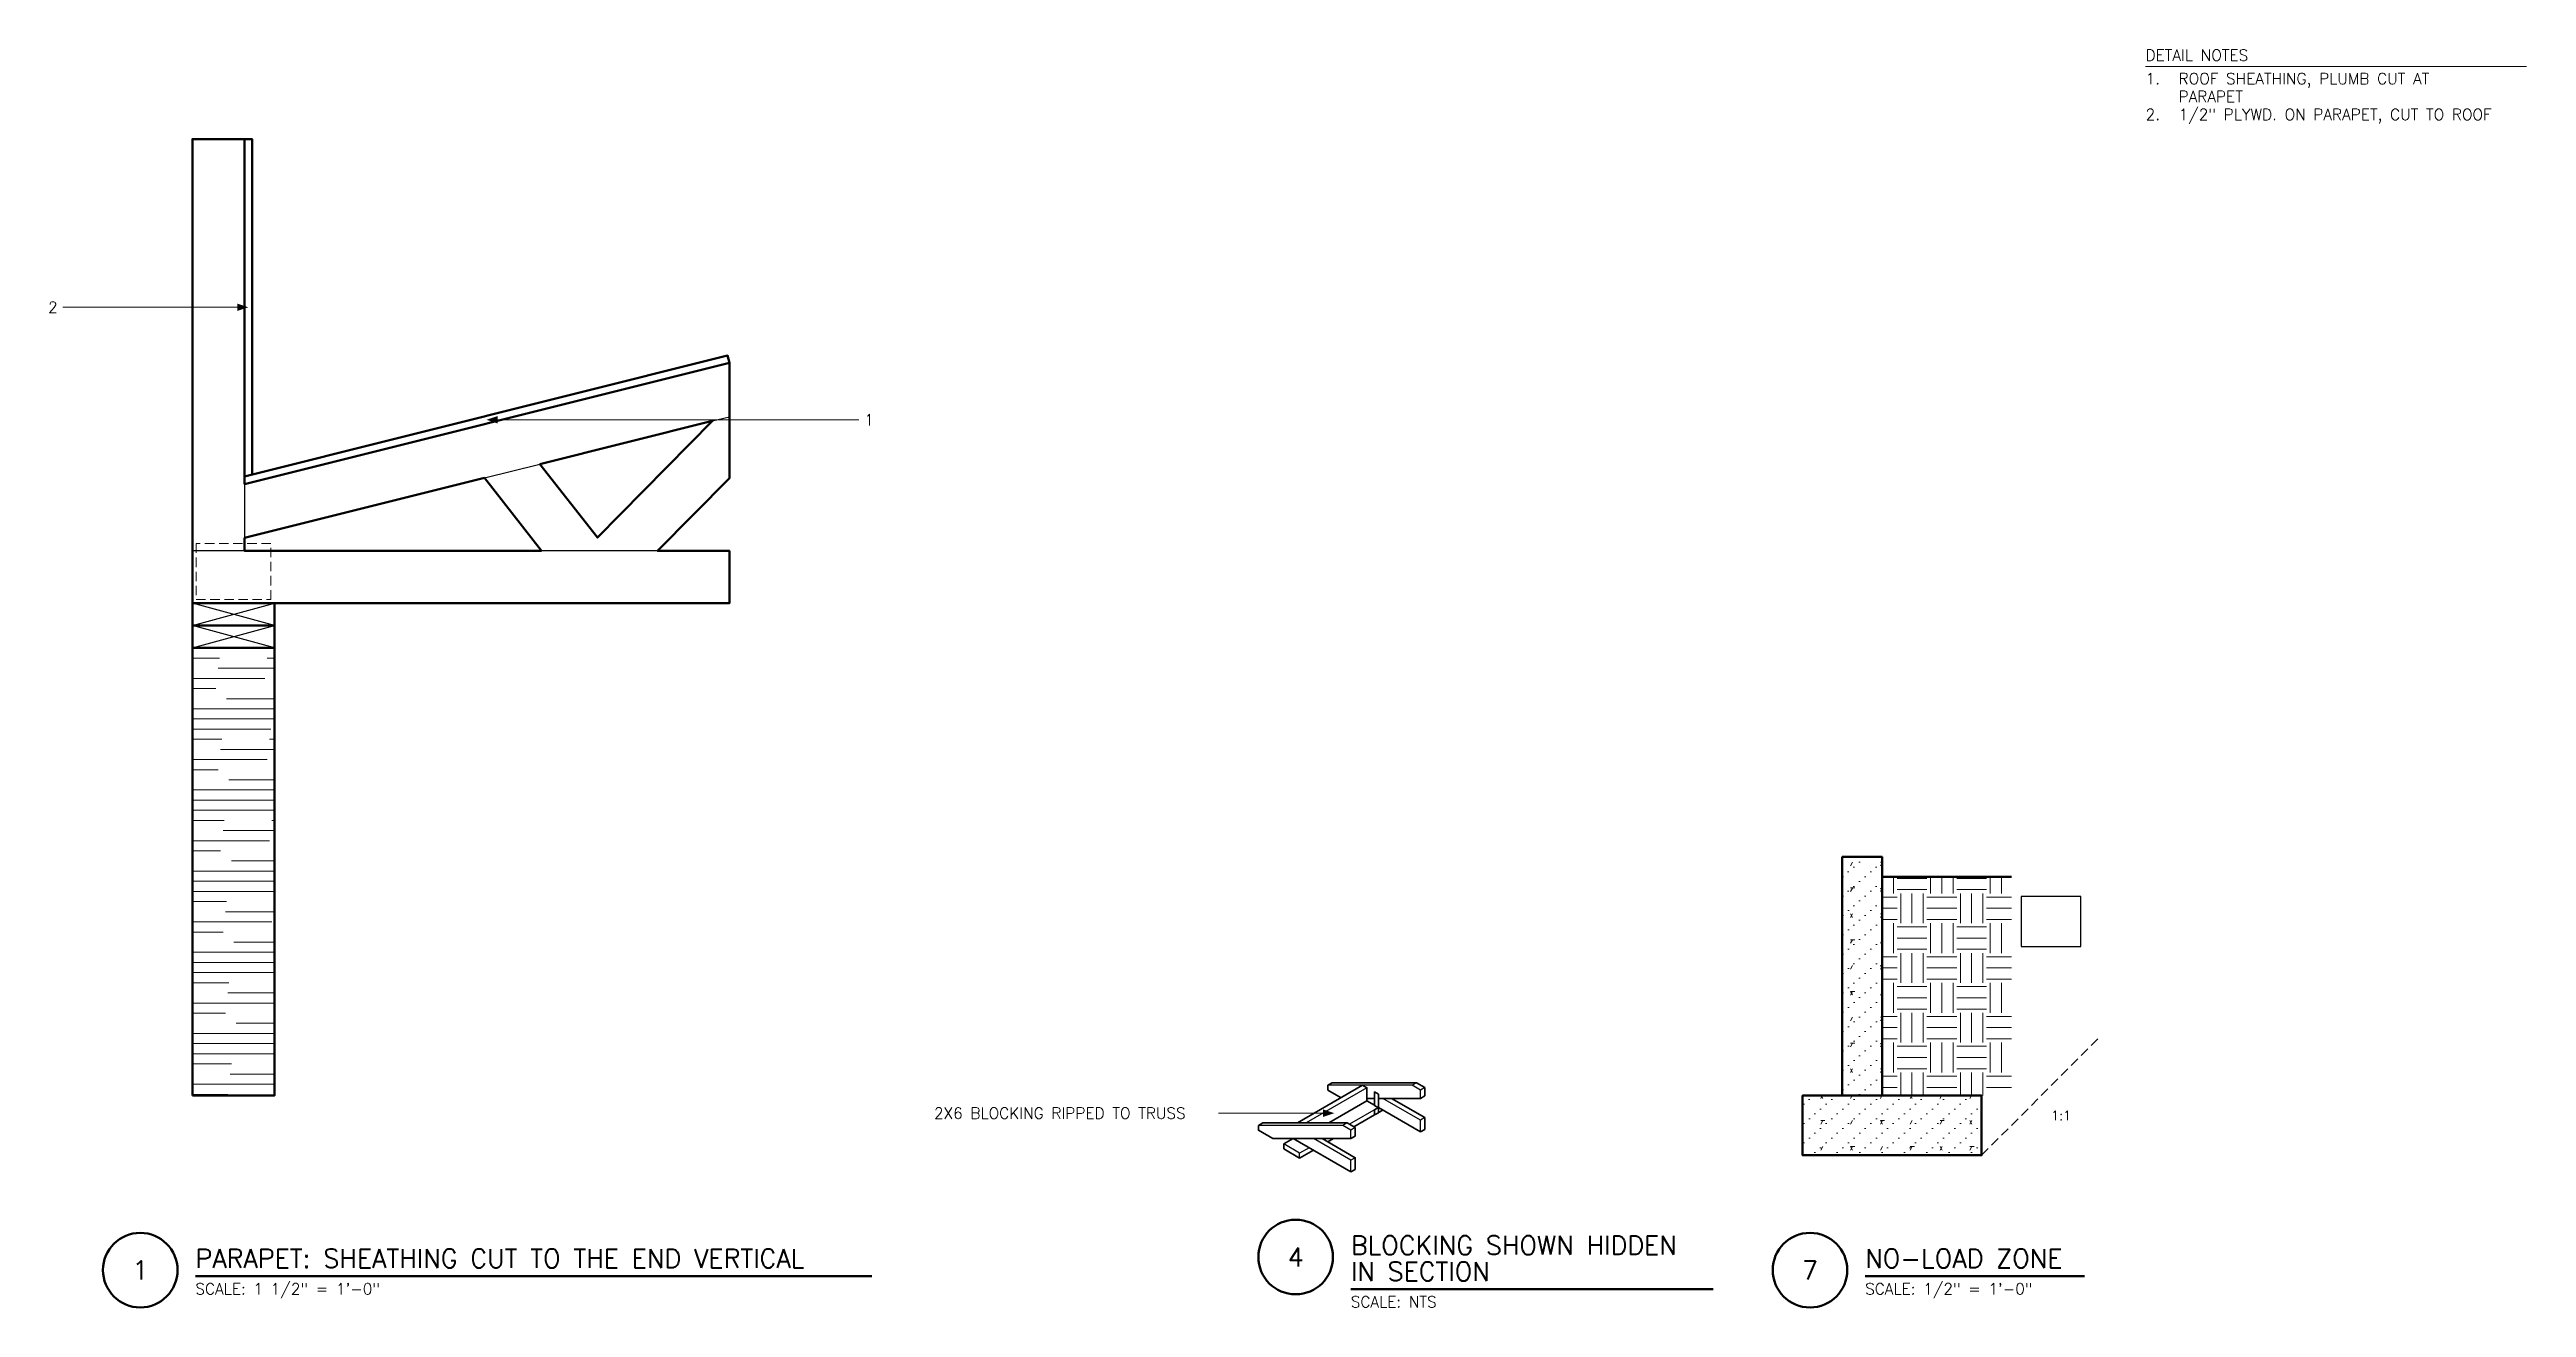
# Model space of a CAD drawing. Header units: inches. Extents: x 0 to 166, y 0 to 84.
import ezdxf
from ezdxf.enums import TextEntityAlignment as Align

# ---------------------------------------------------------------- set-up
doc = ezdxf.new("R2010")
doc.units = ezdxf.units.IN
doc.header["$MEASUREMENT"] = 0
doc.linetypes.add('DASHED', pattern=[0.944882, 0.629921, -0.314961])
for name, color, linetype, lineweight in [('S-ANNO-NOTE', 7, 'CONTINUOUS', 18), ('S-ANNO-TTLB', 7, 'CONTINUOUS', 50), ('S-DETL-BYND', 7, 'CONTINUOUS', 25), ('S-DETL-CUT', 7, 'CONTINUOUS', 50), ('S-DETL-HIDN', 7, 'DASHED', 18), ('S-DETL-PATT', 7, 'CONTINUOUS', 9)]:
    doc.layers.add(name, color=color, linetype=linetype, lineweight=lineweight)
doc.styles.add('KERF', font='romans.shx')
pattern_1 = [(0, (0, 0), (0.7496, 0.6488), [0, -1.5]), (0, (0.376, 0.32), (0.7496, 0.6488), [0, -1.5]), (60, (0.88, 0.16), (2, 1.732), [0.28, -3.72]), (180, (1.16, 0.4), (2, 1.732), [0.28, -3.72]), (300, (0.88, 0.4), (2, 1.732), [0.28, -3.72])]

msp = doc.modelspace()

# ---------------------------------------------------------------- hatches: boundary and pattern name
at = {"layer": 'S-ANNO-NOTE', "lineweight": 50}
for points in [[(13.464055, 67.034133), (12.714055, 67.284133), (12.714055, 66.784133)], [(29.433988, 59.495176), (30.183988, 59.245176), (30.183988, 59.745176)], [(86.273137, 13.020076), (85.523137, 13.270076), (85.523137, 12.770076)]]:
    msp.add_hatch(color=256, dxfattribs=at).paths.add_polyline_path(points)
at = {"layer": 'S-DETL-PATT', "lineweight": 9}
h = msp.add_hatch(dxfattribs=at)
h.set_pattern_fill('KERF-GRAIN', color=256, angle=90, style=0)
h.set_pattern_definition([(0, (0, 0), (3.28, 0.68), [12.8, -3.2, 6.4, -4])])
h.paths.add_polyline_path([(9.714286, 14.2), (15.214286, 14.2), (15.214286, 44.2), (9.714286, 44.2)])
h = msp.add_hatch(dxfattribs=at)
h.set_pattern_fill('KERF-CONC', color=256, style=0)
h.set_pattern_definition(pattern_1)
h.paths.add_polyline_path([(120.330952, 14.2), (122.997619, 14.2), (122.997619, 30.2), (120.330952, 30.2)])
h = msp.add_hatch(dxfattribs=at)
h.set_pattern_fill('EARTH', color=256, angle=45, style=0)
h.set_pattern_definition([(0, (0, 0), (2, 2), [2, -2]), (0, (0, 0.75), (2, 2), [2, -2]), (0, (0, 1.5), (2, 2), [2, -2]), (90, (0.25, 1.75), (2, 2), [2, -2]), (90, (1, 1.75), (2, 2), [2, -2]), (90, (1.75, 1.75), (2, 2), [2, -2])])
h.paths.add_polyline_path([(131.664286, 28.866667), (122.997619, 28.866667), (122.997619, 14.2), (131.664286, 14.2)])
h = msp.add_hatch(dxfattribs=at)
h.set_pattern_fill('KERF-CONC', color=256, style=0)
h.set_pattern_definition(pattern_1)
h.paths.add_polyline_path([(117.664286, 10.2), (129.664286, 10.2), (129.664286, 14.2), (117.664286, 14.2)])

# ---------------------------------------------------------------- linework, layer by layer
at = {"layer": 'S-ANNO-NOTE', "lineweight": 18}
for points in [[(140.664286, 83.182717), (166.2, 83.182717)], [(1.034286, 67.034133), (2.034286, 67.034133), (12.714055, 67.034133)], [(54.394286, 59.495176), (53.394286, 59.495176), (30.183988, 59.495176)], [(78.498571, 13.020076), (79.498571, 13.020076), (85.523137, 13.020076)]]:
    msp.add_lwpolyline(points, dxfattribs=at)
at = {"layer": 'S-ANNO-TTLB', "lineweight": 50}
for points in [[(3.714286, 2.5, 1), (8.714286, 2.5, 1)], [(81.178571, 3.38, 1), (86.178571, 3.38, 1)], [(115.664286, 2.5, 1), (120.664286, 2.5, 1)]]:
    msp.add_lwpolyline(points, format="xyb", close=True, dxfattribs=at)
for points in [[(9.914286, 2.1), (55.271429, 2.1)], [(121.864286, 2.1), (136.566667, 2.1)], [(87.378571, 1.23), (111.664286, 1.23)]]:
    msp.add_lwpolyline(points, dxfattribs=at)
at = {"layer": 'S-DETL-BYND', "lineweight": 25}
for points in [[(44.586788, 59.418126), (45.714286, 59.7)], [(29.287006, 55.59318), (33.004961, 56.522669)], [(13.214286, 55.182717), (13.214286, 51.575)], [(13.214286, 50.7), (9.714286, 50.7)], [(40.90015, 50.7), (33.120292, 50.7)], [(9.714286, 45.7), (15.214286, 47.2)], [(15.214286, 45.7), (9.714286, 47.2)], [(9.714286, 44.2), (15.214286, 45.7)], [(15.214286, 44.2), (9.714286, 45.7)], [(91.789583, 15.055278), (91.498465, 14.887201)], [(88.456522, 14.719124), (84.38087, 12.366045)], [(92.046977, 14.010261), (92.046977, 14.570517), (91.498465, 14.887201), (85.83646, 14.887201)], [(89.232836, 13.393978), (87.29205, 12.273464)], [(88.956701, 14.010261), (88.456522, 14.010261)], [(89.223559, 14.285033), (88.956701, 14.439104)], [(89.242113, 13.388622), (88.975255, 13.234551)], [(89.232836, 14.290389), (89.223559, 14.285033)], [(89.223559, 13.388622), (89.223559, 14.285033)], [(92.046977, 11.769233), (92.046977, 12.553593), (89.523954, 14.010261), (89.232836, 14.010261)], [(92.338095, 14.738594), (92.046977, 14.570517)], [(87.389089, 11.321028), (87.389089, 11.881284), (86.840577, 12.197968), (81.178571, 12.197968)], [(87.131695, 12.366045), (86.840577, 12.197968)], [(87.680207, 12.049361), (87.389089, 11.881284)], [(88.975255, 12.898397), (88.975255, 13.234551), (88.965978, 13.239907)], [(92.338095, 12.72167), (92.046977, 12.553593)], [(83.944193, 10.004424), (83.944193, 10.340578), (82.87676, 10.956861)], [(87.389089, 9.08), (87.389089, 9.86436), (84.866066, 11.321028), (83.507516, 11.321028)], [(84.574948, 10.704745), (83.944193, 10.340578)], [(85.642381, 11.321028), (85.545342, 11.265002)], [(87.680207, 10.032437), (87.389089, 9.86436)]]:
    msp.add_lwpolyline(points, dxfattribs=at)
msp.add_lwpolyline([(132.330952, 24.2), (136.330952, 24.2), (136.330952, 27.533333), (132.330952, 27.533333)], close=True, dxfattribs=at)
at = {"layer": 'S-DETL-CUT', "lineweight": 50}
for points in [[(15.214286, 47.2), (45.714286, 47.2), (45.714286, 50.7), (40.90015, 50.7), (45.714286, 55.577917), (45.714286, 59.7), (45.714286, 63.307717), (13.214286, 55.182717), (13.214286, 78.307717), (9.714286, 78.307717), (9.714286, 50.7), (9.714286, 47.2)], [(13.714286, 55.823106), (13.714286, 78.307717), (13.214286, 78.307717)], [(45.714286, 63.307717), (45.593018, 63.792789), (13.214286, 55.698106)], [(15.214286, 45.7), (15.214286, 47.2), (9.714286, 47.2), (9.714286, 45.7)], [(15.214286, 44.2), (15.214286, 45.7), (9.714286, 45.7), (9.714286, 44.2)], [(131.664286, 28.866667), (122.997619, 28.866667)], [(120.330952, 14.2), (117.664286, 14.2), (117.664286, 10.2), (129.664286, 10.2), (129.664286, 14.2), (122.997619, 14.2)]]:
    msp.add_lwpolyline(points, dxfattribs=at)
for points in [[(33.004961, 56.522669), (44.586788, 59.418126), (36.86557, 51.594611)], [(33.120292, 50.7), (13.214286, 50.7), (13.214286, 51.575), (29.287006, 55.59318)], [(9.714286, 14.2), (15.214286, 14.2), (15.214286, 44.2), (9.714286, 44.2)], [(120.330952, 14.2), (122.997619, 14.2), (122.997619, 30.2), (120.330952, 30.2)]]:
    msp.add_lwpolyline(points, close=True, dxfattribs=at)
at = {"layer": 'S-DETL-CUT', "lineweight": 35}
for points in [[(86.127578, 15.055278), (85.83646, 14.887201)], [(92.338095, 14.178338), (92.338095, 14.738594), (91.789583, 15.055278), (86.127578, 15.055278)], [(88.165404, 14.887201), (83.798634, 12.366045)], [(85.83646, 14.887201), (85.83646, 14.570517), (86.726675, 14.056551)], [(88.456522, 13.842183), (85.899775, 12.366045)], [(88.456522, 13.842183), (88.456522, 14.719124), (88.165404, 14.887201)], [(88.456522, 14.010261), (88.956701, 14.010261)], [(88.456522, 13.842183), (88.956701, 13.553405)], [(88.965978, 14.44446), (88.956701, 14.439104)], [(88.956701, 14.439104), (88.956701, 13.542693), (89.223559, 13.388622)], [(89.232836, 14.290389), (88.965978, 14.44446)], [(89.232836, 13.393978), (88.965978, 13.239907)], [(89.232836, 13.393978), (89.223559, 13.388622)], [(89.232836, 13.393978), (89.232836, 14.290389)], [(89.232836, 14.010261), (92.046977, 14.010261)], [(89.232836, 13.393978), (92.046977, 11.769233)], [(89.242113, 13.052468), (89.242113, 13.388622), (89.232836, 13.393978)], [(92.338095, 11.93731), (92.338095, 12.72167), (90.10619, 14.010261)], [(92.338095, 14.178338), (92.046977, 14.010261)], [(81.469689, 12.366045), (81.178571, 12.197968)], [(81.178571, 12.197968), (81.178571, 11.881284), (82.148965, 11.321028)], [(87.680207, 11.489105), (87.680207, 12.049361), (87.131695, 12.366045), (81.469689, 12.366045)], [(88.965978, 12.903753), (87.583168, 12.105387)], [(88.965978, 13.239907), (88.965978, 12.903753)], [(88.965978, 12.903753), (88.975255, 12.898397)], [(89.242113, 13.052468), (88.975255, 12.898397)], [(89.523954, 13.225901), (89.242113, 13.06318)], [(92.338095, 11.93731), (92.046977, 11.769233)], [(82.148965, 11.321028), (87.389089, 11.321028)], [(83.507516, 11.321028), (82.87676, 10.956861)], [(82.87676, 10.956861), (82.87676, 10.620706)], [(82.87676, 10.620706), (83.944193, 10.004424)], [(83.507516, 11.321028), (87.389089, 9.08)], [(84.866066, 10.536668), (83.944193, 10.004424)], [(87.680207, 9.248077), (87.680207, 10.032437), (85.448302, 11.321028)], [(86.224617, 11.321028), (85.83646, 11.096925)], [(87.680207, 11.489105), (87.389089, 11.321028)], [(87.680207, 9.248077), (87.389089, 9.08)]]:
    msp.add_lwpolyline(points, dxfattribs=at)
at = {"layer": 'S-DETL-HIDN', "linetype": 'DASHED', "lineweight": 18}
msp.add_lwpolyline([(9.964286, 47.45), (14.964286, 47.45), (14.964286, 51.2), (9.964286, 51.2)], close=True, dxfattribs=at)
msp.add_lwpolyline([(129.664286, 10.2), (137.664286, 18.2)], dxfattribs=at)

# ---------------------------------------------------------------- texts
at = {"layer": 'S-ANNO-NOTE', "lineweight": 18, "style": 'KERF'}
for s, p in [('DETAIL NOTES', (140.664286, 83.557717)), ('1.', (140.664286, 81.982717)), ('ROOF SHEATHING, PLUMB CUT AT', (142.878571, 81.982717)), ('PARAPET', (142.878571, 80.782717)), ('2.', (140.664286, 79.582717)), ('1/2" PLYWD. ON PARAPET, CUT TO ROOF', (142.878571, 79.582717)), ('2X6 BLOCKING RIPPED TO TRUSS', (59.428571, 12.645076))]:
    msp.add_text(s, height=0.75, dxfattribs=at).set_placement(p)
for s, height, p in [('2', 0.75, (0.357143, 67.034133)), ('1', 0.75, (55.071429, 59.495176)), ('1:1', 0.625, (134.997619, 12.866667))]:
    msp.add_text(s, height=height, dxfattribs=at).set_placement(p, align=Align.MIDDLE_CENTER)
at = {"layer": 'S-ANNO-TTLB', "lineweight": 50, "style": 'KERF'}
for s, p in [('PARAPET: SHEATHING CUT TO THE END VERTICAL', (9.914286, 2.66)), ('BLOCKING SHOWN HIDDEN', (87.378571, 3.54)), ('NO-LOAD ZONE', (121.864286, 2.66)), ('IN SECTION', (87.378571, 1.79))]:
    msp.add_text(s, height=1.25, dxfattribs=at).set_placement(p)
for s, p in [('4', (83.678571, 3.38)), ('1', (6.214286, 2.5)), ('7', (118.164286, 2.5))]:
    msp.add_text(s, height=1.25, dxfattribs=at).set_placement(p, align=Align.MIDDLE_CENTER)
at = {"layer": 'S-ANNO-TTLB', "lineweight": 18, "style": 'KERF'}
for s, p in [('SCALE: 1 1/2" = 1\'-0"', (9.914286, 0.87)), ('SCALE: 1/2" = 1\'-0"', (121.864286, 0.87)), ('SCALE: NTS', (87.378571, 0))]:
    msp.add_text(s, height=0.75, dxfattribs=at).set_placement(p)

doc.saveas('drawing.dxf')
